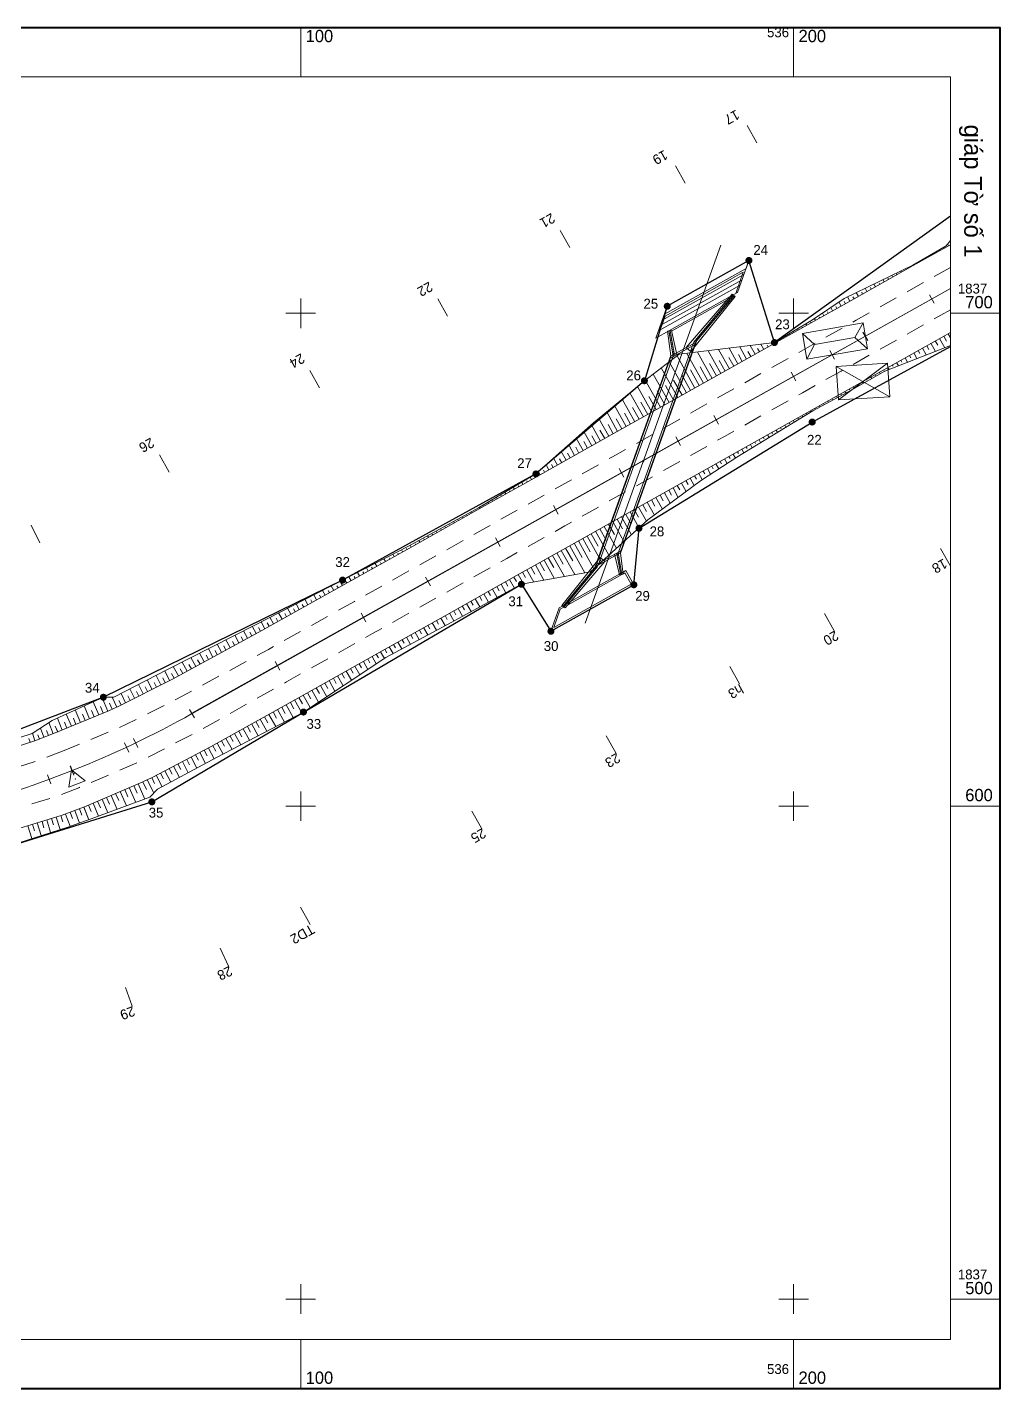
# Model space of a CAD drawing. Header units: metres. Extents: x 535845 to 536242, y 1837482 to 1837758.
# Drawn here: x 536044.5 to 536241.8, y 1837481.8 to 1837758 of the extents above; entities that cross this region are included whole.
import ezdxf
from ezdxf.enums import TextEntityAlignment as Align

# ---------------------------------------------------------------- set-up
doc = ezdxf.new("R2010")
doc.units = ezdxf.units.M
doc.header["$MEASUREMENT"] = 0
doc.linetypes.add('DGN Style 2', pattern=[6.2979, 3.77874, -2.51916])
doc.layers.get('0').update_dxf_attribs({"color": 1})
for name, color, linetype, lineweight in [('Level 19', 1, 'Continuous', 0), ('Level 2', 1, 'Continuous', 0), ('Level 3', 1, 'Continuous', 0), ('Level 4', 1, 'Continuous', 0), ('Level 44', 1, 'Continuous', 0), ('Level 5', 1, 'Continuous', 0), ('Level 62', 1, 'Continuous', 0), ('Level 63', 1, 'Continuous', 0), ('Level 8', 1, 'Continuous', 0), ('Level 9', 1, 'Continuous', 0)]:
    doc.layers.add(name, color=color, linetype=linetype, lineweight=lineweight)
doc.styles.add('Style-CHAR_FAST_FONT', font='CHAR_FAST_FONT.shx')
doc.styles.add('Style-ENGINEERING', font='ENGINEERING.shx')
doc.styles.add('Style-STANDARD', font='STANDARD.shx')

# ---------------------------------------------------------------- blocks, each defined once
blk = doc.blocks.new('A$C2B2')
at = {"color": 0, "linetype": 'ByBlock', "lineweight": 0, "flags": 128}
blk.add_lwpolyline([(0, 0), (0, 0), (0, 0), (0, 0), (0, 0), (0, 0), (0, 0), (0, 0)], close=True, dxfattribs=at)
blk = doc.blocks.new('A$C7D1')
at = {"color": 7, "linetype": 'Continuous', "lineweight": 0, "xscale": 400.0000000000001, "yscale": 400.0000000000001, "rotation": 98.18340100000023}
blk.add_blockref('A$C2B2', (0, 0.12), dxfattribs=at)
blk = doc.blocks.new('A$C7BE')
at = {"color": 0, "linetype": 'Continuous', "lineweight": 0, "rotation": 243.7030290000004}
blk.add_blockref('A$C7D1', (0.17, -0.43), dxfattribs=at)
blk = doc.blocks.new('ZZAA')
at = {"color": 0, "linetype": 'Continuous', "lineweight": 0}
for p, q in [((103784.63, -41679.54), (103784.63, -41698.83)), ((103784.63, -41679.54), (103787.93, -41683.33)), ((103785.03, -41680.4), (103785.03, -41698.44)), ((103785.03, -41680.4), (103787.63, -41683.39)), ((103787.63, -41684.25), (103787.63, -41683.39)), ((103787.63, -41684.25), (103787.86, -41684.16)), ((103787.63, -41684.25), (103791.45, -41694.21)), ((103787.63, -41684.25), (103791.45, -41694.21)), ((103787.63, -41684.25), (103791.45, -41694.21)), ((103787.63, -41684.25), (103791.45, -41694.21)), ((103787.63, -41697.73), (103787.63, -41685.05)), ((103787.77, -41684.61), (103788, -41684.52)), ((103787.86, -41684.16), (103791.45, -41693.51)), ((103787.93, -41683.33), (103787.93, -41684.33)), ((103787.93, -41684.33), (103787.93, -41683.33)), ((103787.93, -41697.57), (103787.93, -41685.03)), ((103787.94, -41685.05), (103788.17, -41684.97)), ((103788.05, -41685.35), (103788.28, -41685.26)), ((103782.66, -41686.38), (103836.14, -41747.9)), ((103788.25, -41685.86), (103788.48, -41685.77)), ((103788.44, -41686.36), (103788.67, -41686.27)), ((103788.69, -41687.03), (103788.93, -41686.94)), ((103788.92, -41687.63), (103789.16, -41687.54)), ((103789.17, -41688.26), (103789.4, -41688.17)), ((103789.48, -41689.07), (103789.71, -41688.98)), ((103789.7, -41689.64), (103789.93, -41689.56)), ((103789.87, -41690.09), (103790.1, -41690)), ((103790.1, -41690.7), (103790.34, -41690.61)), ((103790.35, -41691.33), (103790.58, -41691.24)), ((103790.59, -41691.97), (103790.82, -41691.88)), ((103790.83, -41692.58), (103791.06, -41692.49)), ((103791.03, -41693.1), (103791.26, -41693.01)), ((103791.95, -41694.09), (103791.45, -41693.51)), ((103791.45, -41693.51), (103791.45, -41694.21)), ((103791.65, -41694.44), (103791.65, -41693.74)), ((103791.65, -41693.74), (103791.65, -41699.55)), ((103791.65, -41693.91), (103821.41, -41728.14)), ((103791.65, -41694.44), (103821.61, -41728.9)), ((103791.65, -41699.55), (103791.65, -41695.99)), ((103791.95, -41699.89), (103791.95, -41694.09)), ((103791.95, -41694.25), (103821.41, -41728.14)), ((103792.38, -41694.59), (103821.51, -41728.1)), ((103784.63, -41698.83), (103787.93, -41698.83)), ((103785.03, -41698.44), (103787.63, -41698.44)), ((103787.63, -41697.73), (103791.45, -41699.05)), ((103787.63, -41698.03), (103787.63, -41698.09)), ((103787.63, -41698.03), (103787.63, -41698.44)), ((103787.71, -41697.5), (103791.45, -41698.78)), ((103787.93, -41697.83), (103787.93, -41698.83)), ((103787.93, -41697.83), (103787.93, -41698.83)), ((103787.98, -41697.85), (103788.06, -41697.62)), ((103788.27, -41697.95), (103788.35, -41697.72)), ((103788.71, -41698.1), (103788.79, -41697.87)), ((103789.15, -41698.26), (103789.23, -41698.02)), ((103789.59, -41698.41), (103789.68, -41698.17)), ((103789.93, -41698.52), (103790.01, -41698.29)), ((103790.49, -41698.72), (103790.57, -41698.48)), ((103790.91, -41698.86), (103791, -41698.63)), ((103791.95, -41699.36), (103791.45, -41698.78)), ((103791.45, -41699.05), (103791.45, -41698.78)), ((103791.65, -41699.28), (103791.45, -41699.05)), ((103791.65, -41699.01), (103791.65, -41699.55)), ((103791.95, -41699.36), (103821.41, -41733.25)), ((103791.95, -41699.89), (103791.95, -41699.36)), ((103791.55, -41699.58), (103821.41, -41733.93)), ((103791.65, -41699.55), (103791.95, -41699.89)), ((103791.95, -41699.89), (103821.41, -41733.78)), ((103821.11, -41727.79), (103821.11, -41733.6)), ((103821.41, -41728.14), (103821.41, -41733.94)), ((103821.61, -41728.64), (103821.41, -41728.41)), ((103821.61, -41728.9), (103821.41, -41728.67)), ((103821.61, -41728.64), (103826.08, -41730.18)), ((103821.61, -41728.9), (103821.61, -41728.64)), ((103821.61, -41728.9), (103826, -41730.42)), ((103821.69, -41728.93), (103821.77, -41728.69)), ((103821.98, -41729.03), (103822.06, -41728.79)), ((103822.42, -41729.18), (103822.5, -41728.94)), ((103822.86, -41729.33), (103822.94, -41729.1)), ((103823.3, -41729.49), (103823.39, -41729.25)), ((103823.64, -41729.6), (103823.72, -41729.37)), ((103824.2, -41729.79), (103824.28, -41729.56)), ((103824.62, -41729.94), (103824.71, -41729.7)), ((103826.08, -41727.14), (103830.62, -41732.36)), ((103826.08, -41730.18), (103826.08, -41727.14)), ((103826.08, -41727.54), (103829.08, -41730.99)), ((103827.13, -41728.35), (103827.13, -41747.34)), ((103827.88, -41729.21), (103827.88, -41748.21)), ((103825.08, -41730.1), (103825.16, -41729.86)), ((103825.51, -41730.25), (103825.59, -41730.01)), ((103825.78, -41730.64), (103825.78, -41743.52)), ((103825.96, -41730.4), (103826.04, -41730.16)), ((103826, -41730.42), (103826.08, -41730.18)), ((103826.08, -41730.18), (103826.08, -41745.13)), ((103828.63, -41730.07), (103828.63, -41749.07)), ((103829.08, -41730.99), (103829.08, -41749.19)), ((103821.11, -41733.6), (103821.41, -41733.94)), ((103821.61, -41733.48), (103821.41, -41733.25)), ((103821.61, -41734.17), (103821.41, -41733.94)), ((103821.61, -41733.48), (103826.08, -41745.13)), ((103821.61, -41734.17), (103821.61, -41733.48)), ((103821.61, -41734.17), (103825.85, -41745.22)), ((103821.67, -41734.34), (103821.91, -41734.25)), ((103821.82, -41734.73), (103822.06, -41734.64)), ((103822.02, -41735.24), (103822.25, -41735.15)), ((103829.48, -41733.05), (103829.48, -41750.05)), ((103829.48, -41733.05), (103829.48, -41750.05)), ((103830.62, -41734.36), (103830.62, -41751.35)), ((103822.22, -41735.78), (103822.46, -41735.69)), ((103822.4, -41736.23), (103822.63, -41736.14)), ((103822.58, -41736.71), (103822.82, -41736.62)), ((103822.82, -41737.32), (103823.05, -41737.23)), ((103823, -41737.79), (103823.23, -41737.7)), ((103823.25, -41738.45), (103823.48, -41738.36)), ((103823.48, -41739.03), (103823.71, -41738.94)), ((103823.61, -41739.39), (103823.85, -41739.3)), ((103823.86, -41740.04), (103824.09, -41739.95)), ((103824.03, -41740.48), (103824.26, -41740.39)), ((103824.24, -41741.04), (103824.48, -41740.95)), ((103824.45, -41741.58), (103824.69, -41741.49)), ((103824.65, -41742.09), (103824.88, -41742)), ((103824.85, -41742.61), (103825.08, -41742.52)), ((103825.07, -41743.18), (103825.3, -41743.09)), ((103825.24, -41743.63), (103825.47, -41743.54)), ((103825.41, -41744.08), (103825.65, -41743.99)), ((103825.62, -41744.61), (103825.85, -41744.52)), ((103825.74, -41744.94), (103825.98, -41744.85)), ((103826.08, -41745.13), (103825.85, -41745.22)), ((103826.08, -41745.13), (103826.08, -41746.13)), ((103826.08, -41745.73), (103829.08, -41749.19)), ((103826.08, -41746.13), (103830.62, -41751.35))]:
    blk.add_line(p, q, dxfattribs=at)
at = {"color": 0, "linetype": 'Continuous', "lineweight": 0, "flags": 128}
for points in [[(103787.37, -41684.35), (103788.12, -41684.06), (103792.77, -41695.56), (103791.65, -41695.99), (103787.37, -41684.35)], [(103787.8, -41697.24), (103787.54, -41697.99), (103791.56, -41699.59), (103791.95, -41698.45), (103787.8, -41697.24)], [(103821.41, -41728.67), (103821.41, -41728.14), (103821.11, -41727.79), (103821.11, -41728.33), (103821.41, -41728.67)], [(103821.5, -41728.1), (103826.17, -41729.92), (103825.91, -41730.68), (103821.11, -41729.23), (103821.5, -41728.1)], [(103826.34, -41745.04), (103825.59, -41745.32), (103820.29, -41732.06), (103821.41, -41731.63), (103826.34, -41745.04)], [(103829.48, -41750.05), (103829.48, -41731.05), (103830.62, -41732.36), (103830.62, -41751.35), (103829.48, -41750.05)], [(103821.41, -41733.94), (103821.11, -41733.6), (103821.11, -41732.9), (103821.41, -41733.25)]]:
    blk.add_lwpolyline(points, dxfattribs=at)
at = {"color": 0, "linetype": 'Continuous', "lineweight": 0}
blk.add_circle((103805.58, -41712.73), 0.126, dxfattribs=at)
blk = doc.blocks.new('BLOCK_')
at = {"color": 0, "linetype": 'ByBlock', "lineweight": 0}
blk.add_point((0, 0), dxfattribs=at)
blk = doc.blocks.new('KH_DIN')
at = {"color": 0, "linetype": 'Continuous', "lineweight": 0, "flags": 128}
blk.add_lwpolyline([(1.08, -1.83), (1.09, 1.71), (-1.99, -0.04)], close=True, dxfattribs=at)
blk.add_lwpolyline([(-0.05, 0, 1), (0.05, 0, 1)], format="xyb", close=True, dxfattribs=at)
at = {"color": 0, "linetype": 'Continuous', "lineweight": 0}
blk.add_blockref('BLOCK_', (0, 0), dxfattribs=at)
at = {"color": 0, "linetype": 'Continuous', "lineweight": 0, "style": 'Style-STANDARD', "flags": 1}
blk.add_attdef('xdata0', text='', height=1, rotation=68.4408, dxfattribs=at).set_placement((0, 0), align=Align.TOP_LEFT)
blk.add_attdef('xdata0', text='', height=1, rotation=68.4408, dxfattribs=at).set_placement((0, 0), align=Align.TOP_LEFT)

msp = doc.modelspace()

# ---------------------------------------------------------------- hatches: boundary and pattern name
at = {"layer": 'Level 4', "linetype": 'Continuous', "lineweight": 0}
h = msp.add_hatch(color=7, dxfattribs=at)
edge = h.paths.add_edge_path()
edge.add_arc((536190.93, 1837710.7), 0.719, 180, 540)
h = msp.add_hatch(color=7, dxfattribs=at)
edge = h.paths.add_edge_path()
edge.add_arc((536174.36, 1837701.42), 0.719, 180, 540)
h = msp.add_hatch(color=7, dxfattribs=at)
edge = h.paths.add_edge_path()
edge.add_arc((536196.11, 1837694.05), 0.719, 180, 540)
h = msp.add_hatch(color=7, dxfattribs=at)
edge = h.paths.add_edge_path()
edge.add_arc((536169.73, 1837686.3), 0.719, 180, 540)
h = msp.add_hatch(color=7, dxfattribs=at)
edge = h.paths.add_edge_path()
edge.add_arc((536203.77, 1837677.92), 0.719, 180, 540)
h = msp.add_hatch(color=7, dxfattribs=at)
edge = h.paths.add_edge_path()
edge.add_arc((536147.71, 1837667.4), 0.719, 180, 540)
h = msp.add_hatch(color=7, dxfattribs=at)
edge = h.paths.add_edge_path()
edge.add_arc((536168.63, 1837656.38), 0.719, 180, 540)
h = msp.add_hatch(color=7, dxfattribs=at)
edge = h.paths.add_edge_path()
edge.add_arc((536108.48, 1837645.86), 0.719, 180, 540)
h = msp.add_hatch(color=7, dxfattribs=at)
edge = h.paths.add_edge_path()
edge.add_arc((536144.77, 1837645.01), 0.719, 180, 540)
h = msp.add_hatch(color=7, dxfattribs=at)
edge = h.paths.add_edge_path()
edge.add_arc((536167.59, 1837644.91), 0.719, 180, 540)
h = msp.add_hatch(color=7, dxfattribs=at)
edge = h.paths.add_edge_path()
edge.add_arc((536150.76, 1837635.48), 0.719, 180, 540)
h = msp.add_hatch(color=7, dxfattribs=at)
edge = h.paths.add_edge_path()
edge.add_arc((536059.95, 1837622.1), 0.719, 180, 540)
h = msp.add_hatch(color=7, dxfattribs=at)
edge = h.paths.add_edge_path()
edge.add_arc((536100.55, 1837619.09), 0.719, 180, 540)
h = msp.add_hatch(color=7, dxfattribs=at)
edge = h.paths.add_edge_path()
edge.add_arc((536069.79, 1837600.87), 0.719, 180, 540)

# ---------------------------------------------------------------- linework, layer by layer
at = {"layer": 'Level 19', "color": 7, "linetype": 'Continuous', "lineweight": 13}
msp.add_line((536231.83, 1837491.81), (536231.83, 1837542.75), dxfattribs=at)
at = {"layer": 'Level 2', "color": 7, "linetype": 'Continuous', "lineweight": 0}
for p, q in [((536192.54, 1837734.57), (536190.59, 1837738.06)), ((536177.98, 1837726.41), (536176.02, 1837729.9)), ((536154.6, 1837713.31), (536152.64, 1837716.8)), ((536228.84, 1837712.21), (536228.74, 1837712.38)), ((536229.71, 1837712.7), (536229.66, 1837712.79)), ((536230.59, 1837713.19), (536230.48, 1837713.38)), ((536231.46, 1837713.68), (536231.36, 1837713.85)), ((536223.61, 1837709.28), (536223.51, 1837709.44)), ((536224.48, 1837709.77), (536224.44, 1837709.83)), ((536225.35, 1837710.25), (536225.27, 1837710.39)), ((536226.22, 1837710.74), (536226.18, 1837710.82)), ((536227.1, 1837711.23), (536227.01, 1837711.39)), ((536227.97, 1837711.72), (536227.92, 1837711.8)), ((536218.37, 1837706.34), (536218.11, 1837706.82)), ((536219.24, 1837706.83), (536219.13, 1837707.04)), ((536220.12, 1837707.32), (536219.91, 1837707.69)), ((536220.99, 1837707.81), (536220.9, 1837707.97)), ((536221.86, 1837708.3), (536221.71, 1837708.57)), ((536222.73, 1837708.79), (536222.67, 1837708.9)), ((536213.14, 1837703.41), (536212.7, 1837704.19)), ((536214.01, 1837703.9), (536213.81, 1837704.26)), ((536214.88, 1837704.39), (536214.5, 1837705.07)), ((536215.75, 1837704.88), (536215.58, 1837705.19)), ((536216.63, 1837705.37), (536216.3, 1837705.94)), ((536217.5, 1837705.85), (536217.35, 1837706.12)), ((536129.78, 1837699.4), (536127.82, 1837702.89)), ((536207.9, 1837700.48), (536207.53, 1837701.14)), ((536208.78, 1837700.97), (536208.57, 1837701.34)), ((536209.65, 1837701.45), (536209.19, 1837702.28)), ((536210.52, 1837701.94), (536210.27, 1837702.39)), ((536211.39, 1837702.43), (536210.9, 1837703.32)), ((536212.27, 1837702.92), (536212.03, 1837703.34)), ((536228.55, 1837702.02), (536227.58, 1837703.76)), ((536204.41, 1837698.52), (536204.22, 1837698.87)), ((536205.29, 1837699.01), (536205.17, 1837699.23)), ((536206.16, 1837699.5), (536205.87, 1837700.01)), ((536207.03, 1837699.99), (536206.87, 1837700.28)), ((536199.18, 1837695.59), (536199.06, 1837695.8)), ((536200.05, 1837696.08), (536199.99, 1837696.19)), ((536200.92, 1837696.57), (536200.79, 1837696.81)), ((536201.8, 1837697.06), (536201.72, 1837697.19)), ((536202.67, 1837697.54), (536202.51, 1837697.83)), ((536203.54, 1837698.03), (536203.46, 1837698.19)), ((536215.03, 1837694.44), (536214.05, 1837696.19)), ((536231.36, 1837695.85), (536231.83, 1837695.02)), ((536188.71, 1837689.72), (536186.92, 1837692.92)), ((536190.46, 1837690.7), (536189.06, 1837693.18)), ((536192.2, 1837691.68), (536191.21, 1837693.45)), ((536193.07, 1837692.17), (536192.68, 1837692.87)), ((536193.95, 1837692.66), (536193.35, 1837693.71)), ((536194.82, 1837693.14), (536194.62, 1837693.49)), ((536195.69, 1837693.63), (536195.5, 1837693.98)), ((536196.56, 1837694.12), (536196.52, 1837694.2)), ((536197.43, 1837694.61), (536197.34, 1837694.78)), ((536198.31, 1837695.1), (536198.25, 1837695.19)), ((536226.13, 1837692.92), (536226.91, 1837691.53)), ((536227, 1837693.41), (536227.42, 1837692.65)), ((536227.87, 1837693.9), (536228.79, 1837692.26)), ((536228.74, 1837694.39), (536229.24, 1837693.5)), ((536229.62, 1837694.88), (536230.68, 1837692.99)), ((536230.49, 1837695.37), (536231.05, 1837694.36)), ((536178.24, 1837683.86), (536174.74, 1837690.11)), ((536179.99, 1837684.83), (536176.35, 1837691.33)), ((536181.73, 1837685.81), (536178.34, 1837691.86)), ((536183.48, 1837686.79), (536180.49, 1837692.13)), ((536185.22, 1837687.77), (536182.63, 1837692.39)), ((536186.97, 1837688.75), (536184.78, 1837692.66)), ((536186.09, 1837688.26), (536184.9, 1837690.39)), ((536187.84, 1837689.23), (536186.84, 1837691.01)), ((536189.58, 1837690.21), (536188.79, 1837691.63)), ((536191.33, 1837691.19), (536190.73, 1837692.25)), ((536208.31, 1837690.68), (536207.34, 1837692.42)), ((536221.77, 1837690.48), (536221.98, 1837690.09)), ((536222.64, 1837690.97), (536223.14, 1837690.07)), ((536223.51, 1837691.45), (536223.8, 1837690.94)), ((536224.38, 1837691.94), (536225.03, 1837690.8)), ((536225.25, 1837692.43), (536225.61, 1837691.8)), ((536103.82, 1837684.86), (536101.87, 1837688.35)), ((536174.75, 1837681.9), (536171.52, 1837687.67)), ((536176.5, 1837682.88), (536173.13, 1837688.89)), ((536179.11, 1837684.35), (536177.33, 1837687.53)), ((536180.86, 1837685.32), (536179.06, 1837688.53)), ((536182.6, 1837686.3), (536181.01, 1837689.15)), ((536184.35, 1837687.28), (536182.95, 1837689.77)), ((536200.46, 1837686.28), (536199.48, 1837688.02)), ((536216.53, 1837687.54), (536216.62, 1837687.39)), ((536217.4, 1837688.03), (536217.57, 1837687.73)), ((536218.28, 1837688.52), (536218.36, 1837688.38)), ((536219.15, 1837689.01), (536219.38, 1837688.61)), ((536220.02, 1837689.5), (536220.17, 1837689.23)), ((536220.89, 1837689.99), (536221.26, 1837689.34)), ((536171.26, 1837679.95), (536168.34, 1837685.16)), ((536173.01, 1837680.92), (536169.91, 1837686.44)), ((536175.63, 1837682.39), (536173.98, 1837685.33)), ((536177.37, 1837683.37), (536175.65, 1837686.43)), ((536211.3, 1837684.61), (536211.4, 1837684.43)), ((536212.17, 1837685.1), (536212.37, 1837684.74)), ((536213.04, 1837685.59), (536213.14, 1837685.42)), ((536213.91, 1837686.08), (536214.1, 1837685.74)), ((536214.79, 1837686.57), (536214.88, 1837686.4)), ((536215.66, 1837687.06), (536215.84, 1837686.74)), ((536167.77, 1837677.99), (536165.21, 1837682.56)), ((536169.52, 1837678.97), (536166.78, 1837683.86)), ((536170.39, 1837679.46), (536168.98, 1837681.98)), ((536172.14, 1837680.44), (536170.63, 1837683.12)), ((536173.88, 1837681.41), (536172.3, 1837684.23)), ((536206.93, 1837682.17), (536207.08, 1837681.91)), ((536207.81, 1837682.66), (536207.89, 1837682.52)), ((536208.68, 1837683.14), (536208.85, 1837682.85)), ((536209.55, 1837683.63), (536209.64, 1837683.47)), ((536210.42, 1837684.12), (536210.61, 1837683.79)), ((536164.28, 1837676.04), (536162.08, 1837679.97)), ((536166.03, 1837677.01), (536163.65, 1837681.27)), ((536166.9, 1837677.5), (536165.67, 1837679.71)), ((536168.65, 1837678.48), (536167.32, 1837680.85)), ((536184.76, 1837677.48), (536183.78, 1837679.22)), ((536201.7, 1837679.23), (536201.85, 1837678.97)), ((536202.57, 1837679.72), (536202.64, 1837679.6)), ((536203.45, 1837680.21), (536203.56, 1837680.01)), ((536204.32, 1837680.7), (536204.37, 1837680.6)), ((536205.19, 1837681.19), (536205.31, 1837680.97)), ((536206.06, 1837681.68), (536206.13, 1837681.56)), ((536160.79, 1837674.08), (536158.96, 1837677.36)), ((536162.54, 1837675.06), (536160.51, 1837678.67)), ((536161.67, 1837674.57), (536160.7, 1837676.3)), ((536163.41, 1837675.55), (536162.35, 1837677.43)), ((536165.16, 1837676.52), (536164.01, 1837678.57)), ((536196.47, 1837676.3), (536196.72, 1837675.84)), ((536197.34, 1837676.79), (536197.46, 1837676.57)), ((536198.21, 1837677.28), (536198.43, 1837676.88)), ((536199.08, 1837677.77), (536199.19, 1837677.58)), ((536199.96, 1837678.26), (536200.14, 1837677.92)), ((536200.83, 1837678.75), (536200.91, 1837678.59)), ((536157.31, 1837672.12), (536155.89, 1837674.65)), ((536158.18, 1837672.61), (536157.42, 1837673.97)), ((536159.05, 1837673.1), (536157.43, 1837676)), ((536159.92, 1837673.59), (536159.06, 1837675.14)), ((536177.08, 1837673.18), (536176.1, 1837674.92)), ((536192.1, 1837673.86), (536192.28, 1837673.55)), ((536192.98, 1837674.35), (536193.31, 1837673.76)), ((536193.85, 1837674.83), (536194.01, 1837674.56)), ((536194.72, 1837675.32), (536195.02, 1837674.8)), ((536195.59, 1837675.81), (536195.73, 1837675.57)), ((536073.29, 1837667.75), (536071.34, 1837671.24)), ((536153.82, 1837670.17), (536152.83, 1837671.93)), ((536154.69, 1837670.66), (536154.14, 1837671.64)), ((536155.56, 1837671.15), (536154.36, 1837673.29)), ((536156.43, 1837671.64), (536155.78, 1837672.8)), ((536186.87, 1837670.92), (536187.11, 1837670.5)), ((536187.74, 1837671.41), (536188.19, 1837670.62)), ((536188.61, 1837671.9), (536188.83, 1837671.53)), ((536189.49, 1837672.39), (536189.89, 1837671.67)), ((536190.36, 1837672.88), (536190.55, 1837672.54)), ((536191.23, 1837673.37), (536191.6, 1837672.71)), ((536149.45, 1837667.73), (536149.22, 1837668.14)), ((536150.33, 1837668.21), (536149.76, 1837669.22)), ((536151.2, 1837668.7), (536150.86, 1837669.3)), ((536152.07, 1837669.19), (536151.29, 1837670.58)), ((536152.94, 1837669.68), (536152.5, 1837670.47)), ((536165.57, 1837666.72), (536164.59, 1837668.47)), ((536181.64, 1837667.99), (536181.97, 1837667.39)), ((536182.51, 1837668.48), (536183.15, 1837667.33)), ((536183.38, 1837668.97), (536183.69, 1837668.42)), ((536184.25, 1837669.46), (536184.83, 1837668.43)), ((536185.13, 1837669.95), (536185.4, 1837669.46)), ((536186, 1837670.43), (536186.51, 1837669.52)), ((536145.09, 1837665.28), (536144.85, 1837665.71)), ((536145.96, 1837665.77), (536145.84, 1837665.99)), ((536146.84, 1837666.26), (536146.57, 1837666.73)), ((536147.71, 1837666.75), (536147.57, 1837666.99)), ((536148.58, 1837667.24), (536148.23, 1837667.87)), ((536177.27, 1837665.55), (536178.22, 1837663.86)), ((536178.15, 1837666.04), (536178.59, 1837665.25)), ((536179.02, 1837666.52), (536179.84, 1837665.06)), ((536179.89, 1837667.01), (536180.27, 1837666.34)), ((536180.76, 1837667.5), (536181.47, 1837666.24)), ((536139.86, 1837662.35), (536139.69, 1837662.64)), ((536140.73, 1837662.84), (536140.64, 1837663)), ((536141.6, 1837663.33), (536141.41, 1837663.67)), ((536142.48, 1837663.81), (536142.37, 1837664)), ((536143.35, 1837664.3), (536143.13, 1837664.69)), ((536144.22, 1837664.79), (536144.11, 1837665)), ((536172.04, 1837662.61), (536173.37, 1837660.25)), ((536172.91, 1837663.1), (536173.54, 1837661.97)), ((536173.78, 1837663.59), (536174.98, 1837661.45)), ((536174.66, 1837664.08), (536175.23, 1837663.07)), ((536175.53, 1837664.57), (536176.6, 1837662.65)), ((536176.4, 1837665.06), (536176.91, 1837664.16)), ((536134.62, 1837659.42), (536134.5, 1837659.63)), ((536135.5, 1837659.9), (536135.44, 1837660.01)), ((536136.37, 1837660.39), (536136.25, 1837660.6)), ((536137.24, 1837660.88), (536137.18, 1837661)), ((536138.11, 1837661.37), (536137.97, 1837661.62)), ((536138.99, 1837661.86), (536138.91, 1837662)), ((536152.26, 1837659.27), (536151.29, 1837661.01)), ((536166.81, 1837659.68), (536168.63, 1837656.43)), ((536167.68, 1837660.17), (536168.53, 1837658.64)), ((536168.55, 1837660.66), (536170.15, 1837657.81)), ((536169.42, 1837661.15), (536170.18, 1837659.79)), ((536170.29, 1837661.64), (536171.75, 1837659.04)), ((536171.17, 1837662.12), (536171.86, 1837660.88)), ((536047.06, 1837653.42), (536045.33, 1837657.03)), ((536130.26, 1837656.97), (536130.19, 1837657.1)), ((536131.13, 1837657.46), (536130.99, 1837657.72)), ((536132.01, 1837657.95), (536131.94, 1837658.07)), ((536132.88, 1837658.44), (536132.75, 1837658.68)), ((536133.75, 1837658.93), (536133.69, 1837659.04)), ((536162.44, 1837657.24), (536163.63, 1837655.12)), ((536163.32, 1837657.73), (536165.58, 1837653.68)), ((536164.19, 1837658.21), (536165.27, 1837656.29)), ((536165.06, 1837658.7), (536167.1, 1837655.06)), ((536165.93, 1837659.19), (536166.9, 1837657.47)), ((536125.03, 1837654.04), (536124.94, 1837654.2)), ((536125.9, 1837654.53), (536125.72, 1837654.84)), ((536126.77, 1837655.02), (536126.69, 1837655.17)), ((536127.64, 1837655.5), (536127.48, 1837655.8)), ((536128.52, 1837655.99), (536128.44, 1837656.14)), ((536129.39, 1837656.48), (536129.23, 1837656.76)), ((536140.48, 1837652.67), (536139.5, 1837654.41)), ((536157.21, 1837654.3), (536158.73, 1837651.59)), ((536158.08, 1837654.79), (536161.02, 1837649.55)), ((536158.95, 1837655.28), (536160.37, 1837652.76)), ((536159.83, 1837655.77), (536162.54, 1837650.93)), ((536160.7, 1837656.26), (536162, 1837653.94)), ((536161.57, 1837656.75), (536164.06, 1837652.31)), ((536120.67, 1837651.59), (536120.44, 1837652)), ((536121.54, 1837652.08), (536121.43, 1837652.27)), ((536122.41, 1837652.57), (536122.21, 1837652.92)), ((536123.28, 1837653.06), (536123.19, 1837653.23)), ((536124.16, 1837653.55), (536123.97, 1837653.88)), ((536151.97, 1837651.37), (536153.26, 1837649.08)), ((536152.85, 1837651.86), (536155.58, 1837646.98)), ((536153.72, 1837652.35), (536155.17, 1837649.76)), ((536154.59, 1837652.84), (536157.66, 1837647.36)), ((536155.46, 1837653.33), (536157.08, 1837650.44)), ((536156.34, 1837653.81), (536159.49, 1837648.18)), ((536229.82, 1837652.29), (536231.78, 1837648.8)), ((536115.43, 1837648.66), (536115.1, 1837649.26)), ((536116.3, 1837649.15), (536116.15, 1837649.43)), ((536117.18, 1837649.64), (536116.88, 1837650.17)), ((536118.05, 1837650.13), (536117.91, 1837650.38)), ((536118.92, 1837650.62), (536118.66, 1837651.09)), ((536119.79, 1837651.11), (536119.67, 1837651.32)), ((536147.61, 1837648.93), (536149.34, 1837645.84)), ((536148.49, 1837649.42), (536149.43, 1837647.72)), ((536149.36, 1837649.9), (536151.42, 1837646.22)), ((536150.23, 1837650.39), (536151.35, 1837648.4)), ((536151.1, 1837650.88), (536153.5, 1837646.6)), ((536110.2, 1837645.73), (536109.76, 1837646.51)), ((536111.07, 1837646.22), (536110.86, 1837646.59)), ((536111.94, 1837646.71), (536111.54, 1837647.43)), ((536112.81, 1837647.19), (536112.62, 1837647.54)), ((536113.69, 1837647.68), (536113.32, 1837648.34)), ((536114.56, 1837648.17), (536114.38, 1837648.49)), ((536126.31, 1837644.73), (536125.33, 1837646.47)), ((536142.38, 1837645.99), (536143.36, 1837644.25)), ((536143.25, 1837646.48), (536143.74, 1837645.6)), ((536144.12, 1837646.97), (536145.18, 1837645.09)), ((536145, 1837647.46), (536145.61, 1837646.37)), ((536145.87, 1837647.95), (536147.26, 1837645.47)), ((536146.74, 1837648.44), (536147.52, 1837647.05)), ((536104.96, 1837642.81), (536104.41, 1837643.78)), ((536105.83, 1837643.29), (536105.57, 1837643.76)), ((536106.7, 1837643.78), (536106.2, 1837644.69)), ((536107.58, 1837644.27), (536107.33, 1837644.71)), ((536108.45, 1837644.75), (536107.98, 1837645.6)), ((536109.32, 1837645.24), (536109.1, 1837645.65)), ((536137.14, 1837643.06), (536138.08, 1837641.39)), ((536138.02, 1837643.55), (536138.49, 1837642.71)), ((536138.89, 1837644.04), (536139.84, 1837642.34)), ((536139.76, 1837644.53), (536140.24, 1837643.67)), ((536140.63, 1837645.02), (536141.6, 1837643.29)), ((536141.51, 1837645.5), (536141.99, 1837644.64)), ((536099.71, 1837639.89), (536099.07, 1837641.05)), ((536100.59, 1837640.38), (536100.27, 1837640.94)), ((536101.46, 1837640.86), (536100.85, 1837641.96)), ((536102.33, 1837641.35), (536102.04, 1837641.88)), ((536103.21, 1837641.83), (536102.63, 1837642.87)), ((536104.08, 1837642.32), (536103.8, 1837642.82)), ((536132.78, 1837640.62), (536133.23, 1837639.81)), ((536133.65, 1837641.1), (536134.56, 1837639.48)), ((536134.53, 1837641.59), (536134.99, 1837640.78)), ((536135.4, 1837642.08), (536136.32, 1837640.43)), ((536136.27, 1837642.57), (536136.74, 1837641.74)), ((536094.47, 1837636.97), (536093.72, 1837638.32)), ((536095.34, 1837637.46), (536094.98, 1837638.12)), ((536096.22, 1837637.95), (536095.5, 1837639.23)), ((536097.09, 1837638.43), (536096.74, 1837639.06)), ((536097.97, 1837638.92), (536097.29, 1837640.14)), ((536098.84, 1837639.4), (536098.51, 1837640)), ((536113.22, 1837637.39), (536112.25, 1837639.14)), ((536127.55, 1837637.68), (536127.98, 1837636.92)), ((536128.42, 1837638.17), (536129.29, 1837636.62)), ((536129.29, 1837638.66), (536129.73, 1837637.88)), ((536130.17, 1837639.15), (536131.05, 1837637.57)), ((536131.04, 1837639.64), (536131.48, 1837638.84)), ((536131.91, 1837640.13), (536132.81, 1837638.53)), ((536206.27, 1837639.09), (536208.22, 1837635.6)), ((536089.22, 1837634.08), (536088.39, 1837635.59)), ((536090.09, 1837634.55), (536089.69, 1837635.3)), ((536090.97, 1837635.03), (536090.17, 1837636.5)), ((536091.85, 1837635.51), (536091.45, 1837636.23)), ((536092.72, 1837636), (536091.94, 1837637.4)), ((536093.6, 1837636.49), (536093.21, 1837637.17)), ((536123.19, 1837635.24), (536124, 1837633.78)), ((536124.06, 1837635.73), (536124.47, 1837634.99)), ((536124.93, 1837636.22), (536125.76, 1837634.73)), ((536125.8, 1837636.71), (536126.22, 1837635.95)), ((536126.68, 1837637.19), (536127.53, 1837635.68)), ((536083.95, 1837631.21), (536083.04, 1837632.86)), ((536084.82, 1837631.68), (536084.38, 1837632.5)), ((536085.7, 1837632.16), (536084.83, 1837633.77)), ((536086.58, 1837632.64), (536086.15, 1837633.43)), ((536087.46, 1837633.12), (536086.61, 1837634.68)), ((536088.34, 1837633.6), (536087.92, 1837634.37)), ((536117.95, 1837632.31), (536118.72, 1837630.94)), ((536118.82, 1837632.79), (536119.21, 1837632.1)), ((536119.7, 1837633.28), (536120.48, 1837631.89)), ((536120.57, 1837633.77), (536120.96, 1837633.07)), ((536121.44, 1837634.26), (536122.24, 1837632.83)), ((536122.31, 1837634.75), (536122.72, 1837634.03)), ((536078.68, 1837628.34), (536077.7, 1837630.14)), ((536079.56, 1837628.81), (536079.07, 1837629.7)), ((536080.43, 1837629.29), (536079.48, 1837631.05)), ((536081.31, 1837629.77), (536080.84, 1837630.64)), ((536082.19, 1837630.25), (536081.26, 1837631.95)), ((536083.07, 1837630.73), (536082.61, 1837631.57)), ((536095.78, 1837627.62), (536094.8, 1837629.36)), ((536112.72, 1837629.37), (536113.63, 1837627.75)), ((536113.59, 1837629.86), (536114.03, 1837629.08)), ((536114.46, 1837630.35), (536115.3, 1837628.86)), ((536115.33, 1837630.84), (536115.74, 1837630.12)), ((536116.21, 1837631.33), (536116.97, 1837629.96)), ((536117.08, 1837631.82), (536117.46, 1837631.14)), ((536071.61, 1837624.59), (536070.64, 1837626.52)), ((536073.4, 1837625.49), (536072.42, 1837627.44)), ((536074.29, 1837625.94), (536073.76, 1837626.9)), ((536075.16, 1837626.42), (536074.13, 1837628.32)), ((536076.04, 1837626.9), (536075.53, 1837627.84)), ((536076.92, 1837627.38), (536075.91, 1837629.23)), ((536077.8, 1837627.86), (536077.3, 1837628.77)), ((536108.36, 1837626.93), (536108.9, 1837625.95)), ((536109.23, 1837627.42), (536110.28, 1837625.53)), ((536110.1, 1837627.91), (536110.61, 1837627)), ((536110.97, 1837628.4), (536111.96, 1837626.64)), ((536111.85, 1837628.88), (536112.32, 1837628.04)), ((536187.08, 1837628.34), (536189.03, 1837624.85)), ((536066.25, 1837621.89), (536065.3, 1837623.77)), ((536068.04, 1837622.79), (536067.08, 1837624.69)), ((536068.93, 1837623.24), (536068.45, 1837624.19)), ((536069.82, 1837623.69), (536068.86, 1837625.61)), ((536070.72, 1837624.14), (536070.23, 1837625.1)), ((536072.5, 1837625.04), (536072.02, 1837626.01)), ((536103.12, 1837624), (536103.78, 1837622.83)), ((536103.99, 1837624.48), (536105.27, 1837622.21)), ((536104.87, 1837624.97), (536105.49, 1837623.87)), ((536105.74, 1837625.46), (536106.94, 1837623.32)), ((536106.61, 1837625.95), (536107.19, 1837624.91)), ((536107.48, 1837626.44), (536108.61, 1837624.43)), ((536059, 1837618.51), (536057.89, 1837621.17)), ((536060.85, 1837619.28), (536059.72, 1837621.99)), ((536062.67, 1837620.1), (536061.76, 1837622.09)), ((536063.57, 1837620.54), (536063.1, 1837621.47)), ((536064.46, 1837620.99), (536063.53, 1837622.86)), ((536065.36, 1837621.44), (536064.89, 1837622.38)), ((536067.14, 1837622.34), (536066.67, 1837623.29)), ((536097.89, 1837621.06), (536098.62, 1837619.76)), ((536098.76, 1837621.55), (536100.23, 1837618.92)), ((536099.63, 1837622.04), (536100.36, 1837620.74)), ((536100.5, 1837622.53), (536101.92, 1837620)), ((536101.38, 1837623.02), (536102.07, 1837621.78)), ((536102.25, 1837623.51), (536103.6, 1837621.1)), ((536053.47, 1837616.2), (536052.43, 1837618.69)), ((536055.31, 1837616.97), (536054.25, 1837619.51)), ((536056.23, 1837617.36), (536055.7, 1837618.64)), ((536057.16, 1837617.74), (536056.07, 1837620.34)), ((536058.08, 1837618.13), (536057.53, 1837619.44)), ((536059.93, 1837618.9), (536059.37, 1837620.24)), ((536061.76, 1837619.69), (536061.21, 1837620.89)), ((536078.43, 1837617.89), (536077.45, 1837619.64)), ((536093.53, 1837618.62), (536094.91, 1837616.14)), ((536094.4, 1837619.11), (536095.1, 1837617.86)), ((536095.27, 1837619.6), (536096.69, 1837617.07)), ((536096.14, 1837620.09), (536096.86, 1837618.81)), ((536097.02, 1837620.57), (536098.46, 1837618)), ((536047.9, 1837613.97), (536047.19, 1837615.85)), ((536049.77, 1837614.69), (536048.9, 1837616.96)), ((536050.7, 1837615.04), (536050.2, 1837616.25)), ((536050.7, 1837615.05), (536050.2, 1837616.25)), ((536051.62, 1837615.43), (536050.61, 1837617.86)), ((536052.54, 1837615.82), (536052.03, 1837617.04)), ((536054.39, 1837616.59), (536053.86, 1837617.84)), ((536088.29, 1837615.69), (536089.59, 1837613.36)), ((536089.16, 1837616.17), (536089.82, 1837615)), ((536090.04, 1837616.66), (536091.37, 1837614.29)), ((536090.91, 1837617.15), (536091.58, 1837615.95)), ((536091.78, 1837617.64), (536093.14, 1837615.21)), ((536092.65, 1837618.13), (536093.34, 1837616.9)), ((536045.08, 1837612.96), (536044.84, 1837613.71)), ((536046.03, 1837613.26), (536045.54, 1837614.79)), ((536046.97, 1837613.62), (536046.65, 1837614.46)), ((536048.83, 1837614.33), (536048.44, 1837615.37)), ((536065.14, 1837610.95), (536064.25, 1837612.88)), ((536066.91, 1837611.92), (536066.05, 1837613.73)), ((536083.06, 1837612.75), (536084.28, 1837610.58)), ((536083.93, 1837613.24), (536084.55, 1837612.14)), ((536084.8, 1837613.73), (536086.05, 1837611.51)), ((536085.67, 1837614.22), (536086.3, 1837613.09)), ((536086.55, 1837614.71), (536087.82, 1837612.43)), ((536087.42, 1837615.2), (536088.06, 1837614.05)), ((536161.99, 1837614.28), (536163.94, 1837610.79)), ((536077.75, 1837609.95), (536078.91, 1837607.72)), ((536078.64, 1837610.41), (536079.22, 1837609.3)), ((536079.53, 1837610.87), (536080.67, 1837608.67)), ((536080.42, 1837611.33), (536080.99, 1837610.23)), ((536081.31, 1837611.79), (536082.43, 1837609.61)), ((536082.18, 1837612.26), (536082.79, 1837611.19)), ((536053.98, 1837606.28), (536053.24, 1837608.14)), ((536053.98, 1837606.29), (536053.25, 1837608.15)), ((536072.43, 1837607.18), (536073.62, 1837604.89)), ((536073.32, 1837607.64), (536073.91, 1837606.5)), ((536074.2, 1837608.1), (536075.38, 1837605.84)), ((536075.09, 1837608.57), (536075.68, 1837607.44)), ((536075.98, 1837609.03), (536077.14, 1837606.78)), ((536076.87, 1837609.49), (536077.45, 1837608.37)), ((536049.29, 1837604.5), (536048.6, 1837606.38)), ((536054.07, 1837606.64), (536053.86, 1837606.59)), ((536067.04, 1837604.55), (536068.39, 1837601.42)), ((536067.96, 1837604.95), (536068.69, 1837603.39)), ((536068.86, 1837605.38), (536070.17, 1837602.61)), ((536069.76, 1837605.8), (536070.33, 1837604.61)), ((536070.65, 1837606.26), (536071.85, 1837603.95)), ((536071.54, 1837606.72), (536072.14, 1837605.57)), ((536055.17, 1837603.85), (536054.96, 1837603.8)), ((536060.61, 1837601.79), (536061.21, 1837600.39)), ((536061.53, 1837602.18), (536062.75, 1837599.34)), ((536062.44, 1837602.58), (536063.07, 1837601.13)), ((536063.36, 1837602.97), (536064.63, 1837600.04)), ((536064.28, 1837603.37), (536064.92, 1837601.88)), ((536065.2, 1837603.76), (536066.51, 1837600.73)), ((536066.12, 1837604.16), (536066.78, 1837602.62)), ((536054.14, 1837599.13), (536055.11, 1837596.58)), ((536055.08, 1837599.48), (536055.57, 1837598.2)), ((536056.01, 1837599.84), (536057, 1837597.24)), ((536056.01, 1837599.83), (536056.99, 1837597.24)), ((536056.93, 1837600.21), (536057.49, 1837598.91)), ((536057.85, 1837600.6), (536058.99, 1837597.96)), ((536058.77, 1837601), (536059.35, 1837599.65)), ((536059.69, 1837601.39), (536060.87, 1837598.65)), ((536134.73, 1837599.01), (536136.69, 1837595.52)), ((536045.6, 1837596.32), (536045.99, 1837595.02)), ((536046.55, 1837596.62), (536047.34, 1837594.02)), ((536047.51, 1837596.91), (536047.9, 1837595.62)), ((536048.47, 1837597.2), (536049.25, 1837594.63)), ((536049.42, 1837597.49), (536049.81, 1837596.21)), ((536050.38, 1837597.78), (536051.15, 1837595.24)), ((536051.33, 1837598.08), (536051.72, 1837596.81)), ((536052.28, 1837598.41), (536053.22, 1837595.92)), ((536053.21, 1837598.77), (536053.69, 1837597.51)), ((536044.64, 1837596.03), (536045.44, 1837593.41)), ((536099.93, 1837579.51), (536101.89, 1837576.02)), ((536099.93, 1837579.51), (536101.89, 1837576.02)), ((536083.68, 1837571.18), (536085.37, 1837567.56)), ((536083.68, 1837571.18), (536085.37, 1837567.56)), ((536064.43, 1837563.19), (536065.81, 1837559.43))]:
    msp.add_line(p, q, dxfattribs=at)
at = {"layer": 'Level 2', "color": 7, "linetype": 'Continuous', "lineweight": 0, "flags": 128}
for points in [[(536231.83, 1837714.77), (536230.97, 1837713.66), (536224.2, 1837709.78), (536210.24, 1837702.99), (536203.86, 1837698.63), (536196.11, 1837694.05), (536176.81, 1837691.67), (536169.73, 1837686.3), (536159.39, 1837677.74), (536147.71, 1837667.4), (536136.09, 1837660.5), (536121.83, 1837652.72), (536108.48, 1837645.86), (536090.66, 1837636.75), (536072.93, 1837627.7), (536062.04, 1837622.09), (536059.95, 1837622.1), (536049.59, 1837617.4)], [(536231.83, 1837713.88), (536231.08, 1837713.46), (536224.28, 1837709.65), (536210.75, 1837702.07), (536204.04, 1837698.31), (536196.18, 1837693.91), (536180.48, 1837685.11), (536172.81, 1837680.81), (536161.29, 1837674.36), (536147.99, 1837666.9), (536136.2, 1837660.3), (536122.03, 1837652.36), (536108.95, 1837645.03), (536091.47, 1837635.3), (536074, 1837625.79), (536062.94, 1837620.22), (536061.19, 1837619.43), (536050.54, 1837614.98)], [(536231.83, 1837696.12), (536218.33, 1837688.55), (536211.61, 1837684.79), (536203.76, 1837680.39), (536188.06, 1837671.59), (536180.38, 1837667.29), (536168.87, 1837660.84), (536155.56, 1837653.38), (536143.78, 1837646.78), (536129.61, 1837638.84), (536116.52, 1837631.51), (536099.08, 1837621.73), (536081.72, 1837612.01), (536069.82, 1837605.83), (536067.94, 1837604.95), (536056.46, 1837600.01)], [(536231.83, 1837693.43), (536218.49, 1837688.26), (536211.82, 1837684.43), (536203.87, 1837680.2), (536188.49, 1837670.82), (536181.1, 1837666), (536170.42, 1837658.06), (536158.82, 1837647.57), (536144.77, 1837645.01), (536130.49, 1837637.27), (536117.28, 1837630.16), (536100.55, 1837619.09), (536082.92, 1837609.87), (536070.95, 1837603.47), (536069.41, 1837601.8), (536057.48, 1837597.41)], [(536049.59, 1837617.4), (536045.52, 1837614.77), (536025.68, 1837608.29), (536019.34, 1837606.58), (536002.47, 1837602.35), (535993.48, 1837598.9), (535980.71, 1837594.76), (535978.19, 1837593.79), (535966.31, 1837589.04), (535954.58, 1837583.76), (535936.74, 1837575.36), (535918.69, 1837566.96), (535907.14, 1837561.84), (535893.74, 1837556.85), (535888.83, 1837554.85), (535885.39, 1837553.6), (535868.41, 1837547.76), (535855.12, 1837543.48)], [(536050.54, 1837614.98), (536046.07, 1837613.28), (536026.04, 1837606.85), (536019.7, 1837605.11), (536002.84, 1837600.82), (535993.63, 1837598.37), (535980.84, 1837594.35), (535978.3, 1837593.47), (535966.37, 1837588.9), (535954.6, 1837583.71), (535936.77, 1837575.3), (535918.77, 1837566.81), (535907.24, 1837561.6), (535894.01, 1837556.17), (535889.05, 1837554.27), (535885.61, 1837553), (535868.57, 1837547.25), (535855.12, 1837543.04)]]:
    msp.add_lwpolyline(points, dxfattribs=at)
for points in [[(536056.46, 1837600.01), (536051.61, 1837598.16), (536030.45, 1837591.7), (536030.45, 1837591.7, 0.369282), (536026.96, 1837586.21), (536026.96, 1837586.21), (536027.58, 1837581.77)], [(536057.48, 1837597.41), (536052.52, 1837595.68), (536031.13, 1837588.84), (536031.13, 1837588.84, 0.365668), (536029.07, 1837585.56), (536029.07, 1837585.56), (536029.57, 1837582.05)]]:
    msp.add_lwpolyline(points, format="xyb", dxfattribs=at)
at = {"layer": 'Level 3', "color": 7, "linetype": 'Continuous', "lineweight": 0}
for p, q in [((536231.83, 1837705.04), (536077.88, 1837618.86)), ((536231.83, 1837705), (536077.93, 1837618.76))]:
    msp.add_line(p, q, dxfattribs=at)
at = {"layer": 'Level 3', "color": 7, "linetype": 'Continuous', "lineweight": 0, "extrusion": (0, 0, -1)}
for centre, start, end in [((-535980.16, 1837793.25), 240.736, 248.4543), ((-535980.11, 1837793.23), 248.4406, 256.161)]:
    msp.add_arc(centre, 200.01, start, end, dxfattribs=at)
at = {"layer": 'Level 44', "color": 7, "linetype": 'Continuous', "lineweight": 0}
for p, q in [((536214.11, 1837698.02), (536201.8, 1837695.86)), ((536201.8, 1837695.86), (536202.68, 1837690.65)), ((536201.8, 1837695.86), (536204.24, 1837693.64)), ((536214.11, 1837698.02), (536212.45, 1837695.06)), ((536214.11, 1837698.02), (536214.99, 1837692.8)), ((536204.24, 1837693.64), (536202.68, 1837690.65)), ((536214.99, 1837692.8), (536202.68, 1837690.65)), ((536204.24, 1837693.64), (536212.45, 1837695.06)), ((536212.45, 1837695.06), (536214.99, 1837692.8)), ((536208.61, 1837689.22), (536219.07, 1837689.84)), ((536209.09, 1837682.4), (536208.61, 1837689.22)), ((536208.61, 1837689.22), (536219.55, 1837683.03)), ((536219.07, 1837689.84), (536209.09, 1837682.4)), ((536219.07, 1837689.84), (536219.55, 1837683.03)), ((536209.09, 1837682.4), (536219.55, 1837683.03))]:
    msp.add_line(p, q, dxfattribs=at)
at = {"layer": 'Level 5', "color": 7, "linetype": 'Continuous', "lineweight": 30}
for p, q in [((536231.83, 1837719.67), (536196.11, 1837694.05)), ((536167.59, 1837644.91), (536168.63, 1837656.43)), ((536100.55, 1837619.09), (536144.77, 1837645.01)), ((536144.77, 1837645.01), (536150.76, 1837635.48)), ((536150.76, 1837635.48), (536167.59, 1837644.91)), ((536069.79, 1837600.87), (536100.55, 1837619.09))]:
    msp.add_line(p, q, dxfattribs=at)
at = {"layer": 'Level 5', "color": 7, "linetype": 'Continuous', "lineweight": 30, "flags": 128}
for points in [[(536196.11, 1837694.05), (536196.11, 1837694.05), (536190.93, 1837710.7), (536174.36, 1837701.42), (536169.73, 1837686.3), (536147.71, 1837667.4)], [(536168.63, 1837656.43), (536203.77, 1837677.92), (536231.83, 1837693.23)], [(536147.71, 1837667.4), (536108.48, 1837645.86), (536059.95, 1837622.1), (536059.95, 1837622.1), (536019.34, 1837606.58)], [(536006.99, 1837584.01), (536031.13, 1837588.84), (536069.79, 1837600.87)]]:
    msp.add_lwpolyline(points, dxfattribs=at)
at = {"layer": 'Level 5', "color": 7, "linetype": 'Continuous', "lineweight": 30}
msp.add_point((536144.77, 1837645.01), dxfattribs=at)
at = {"layer": 'Level 62', "color": 7, "linetype": 'Continuous', "lineweight": 13, "flags": 128}
msp.add_lwpolyline([(535855.12, 1837747.99), (536231.83, 1837747.99), (536231.83, 1837491.81), (535855.12, 1837491.81)], close=True, dxfattribs=at)
at = {"layer": 'Level 63', "color": 7, "linetype": 'Continuous', "lineweight": 0}
for p, q in [((536100, 1837747.99), (536100, 1837757.99)), ((536200, 1837747.99), (536200, 1837757.99)), ((536100, 1837697), (536100, 1837703)), ((536200, 1837697), (536200, 1837703)), ((536097, 1837700), (536103, 1837700)), ((536197, 1837700), (536203, 1837700)), ((536231.83, 1837700), (536241.83, 1837700)), ((536100, 1837597), (536100, 1837603)), ((536200, 1837597), (536200, 1837603)), ((536097, 1837600), (536103, 1837600)), ((536197, 1837600), (536203, 1837600)), ((536231.83, 1837600), (536241.83, 1837600)), ((536100, 1837497), (536100, 1837503)), ((536200, 1837497), (536200, 1837503)), ((536097, 1837500), (536103, 1837500)), ((536197, 1837500), (536203, 1837500)), ((536231.83, 1837500), (536241.83, 1837500)), ((536100, 1837481.81), (536100, 1837491.81)), ((536200, 1837481.81), (536200, 1837491.81))]:
    msp.add_line(p, q, dxfattribs=at)
at = {"layer": 'Level 63', "color": 7, "linetype": 'Continuous', "lineweight": 40, "flags": 128}
msp.add_lwpolyline([(535845.12, 1837481.81), (535845.12, 1837757.99), (536241.83, 1837757.99), (536241.83, 1837481.81)], close=True, dxfattribs=at)
at = {"layer": 'Level 63', "color": 7, "linetype": 'Continuous', "lineweight": 13, "flags": 128}
msp.add_lwpolyline([(535855.12, 1837491.81), (535855.12, 1837747.99), (536231.83, 1837747.99), (536231.83, 1837491.81)], close=True, dxfattribs=at)
at = {"layer": 'Level 8', "color": 7, "linetype": 'DGN Style 2', "lineweight": 0, "flags": 128}
for points in [[(536231.83, 1837709.29), (536226.23, 1837706.16), (536212.71, 1837698.58), (536205.99, 1837694.82), (536198.14, 1837690.42), (536182.44, 1837681.62), (536174.76, 1837677.32), (536163.25, 1837670.87), (536149.94, 1837663.41), (536138.16, 1837656.81), (536123.99, 1837648.87), (536110.9, 1837641.54), (536093.43, 1837631.81), (536075.96, 1837622.3), (536064.66, 1837616.62), (536062.88, 1837615.8), (536052.01, 1837611.26)], [(536231.83, 1837700.7), (536229.9, 1837699.62), (536216.38, 1837692.04), (536209.66, 1837688.28), (536201.81, 1837683.88), (536186.1, 1837675.08), (536178.43, 1837670.78), (536166.91, 1837664.33), (536153.61, 1837656.87), (536141.82, 1837650.27), (536127.65, 1837642.33), (536114.57, 1837635), (536097.12, 1837625.22), (536079.77, 1837615.5), (536068.1, 1837609.44), (536066.25, 1837608.57), (536054.99, 1837603.73)], [(536052.01, 1837611.26), (536047.45, 1837609.52), (536026.99, 1837602.96), (536020.65, 1837601.23), (536003.8, 1837596.94), (535994.73, 1837594.53), (535982.14, 1837590.57), (535979.64, 1837589.7), (535967.9, 1837585.2), (535956.31, 1837580.09), (535938.47, 1837571.68), (535920.47, 1837563.19), (535908.83, 1837557.93), (535895.46, 1837552.44), (535890.45, 1837550.53), (535886.98, 1837549.24), (535869.77, 1837543.43), (535855.12, 1837538.85)]]:
    msp.add_lwpolyline(points, dxfattribs=at)
msp.add_lwpolyline([(536054.99, 1837603.73), (536050.23, 1837601.92), (536030.96, 1837596.03), (536030.96, 1837596.03, 0.369282), (536025.72, 1837587.8), (536025.72, 1837587.8), (536026.59, 1837581.63)], format="xyb", dxfattribs=at)
at = {"layer": 'Level 9', "color": 7, "linetype": 'Continuous', "lineweight": 0, "flags": 128}
for points in [[(536231.83, 1837714.77), (536230.97, 1837713.66), (536224.2, 1837709.78), (536210.24, 1837702.99), (536203.86, 1837698.63), (536196.11, 1837694.05), (536176.81, 1837691.67), (536169.73, 1837686.3), (536159.39, 1837677.74), (536147.71, 1837667.4), (536136.09, 1837660.5), (536121.83, 1837652.72), (536108.48, 1837645.86), (536090.66, 1837636.75), (536072.93, 1837627.7), (536062.04, 1837622.09), (536059.95, 1837622.1), (536049.59, 1837617.4)], [(536231.83, 1837693.43), (536218.49, 1837688.26), (536211.82, 1837684.43), (536203.87, 1837680.2), (536188.49, 1837670.82), (536181.1, 1837666), (536170.42, 1837658.06), (536158.82, 1837647.57), (536144.77, 1837645.01), (536130.49, 1837637.27), (536117.28, 1837630.16), (536100.55, 1837619.09), (536082.92, 1837609.87), (536070.95, 1837603.47), (536069.41, 1837601.8), (536057.48, 1837597.41)], [(536049.59, 1837617.4), (536045.52, 1837614.77), (536025.68, 1837608.29), (536019.34, 1837606.58), (536002.47, 1837602.35), (535993.48, 1837598.9), (535980.71, 1837594.76), (535978.19, 1837593.79), (535966.31, 1837589.04), (535954.58, 1837583.76), (535936.74, 1837575.36), (535918.69, 1837566.96), (535907.14, 1837561.84), (535893.74, 1837556.85), (535888.83, 1837554.85), (535885.39, 1837553.6), (535868.41, 1837547.76), (535855.12, 1837543.48)]]:
    msp.add_lwpolyline(points, dxfattribs=at)
msp.add_lwpolyline([(536057.48, 1837597.41), (536052.52, 1837595.68), (536031.13, 1837588.84), (536031.13, 1837588.84, 0.365668), (536029.07, 1837585.56), (536029.07, 1837585.56), (536029.57, 1837582.05)], format="xyb", dxfattribs=at)

# ---------------------------------------------------------------- block references
at = {"layer": 'Level 2', "color": 7, "linetype": 'Continuous', "lineweight": 0}
for name, p, rotation in [('ZZAA', (550524.04, 1726721.81), 119.2640160000003), ('KH_DIN', (536054.28, 1837605.51), 291.5592090000007)]:
    msp.add_blockref(name, p, dxfattribs=dict(at, rotation=rotation))
at = {"layer": 'Level 2', "color": 7, "linetype": 'Continuous', "lineweight": 0, "xscale": 2, "yscale": 2}
for p, rotation in [((536174.74, 1837691.19), 67.96075500000016), ((536169.15, 1837678.22), 97.49280000000023)]:
    msp.add_blockref('A$C7BE', p, dxfattribs=dict(at, rotation=rotation))

# ---------------------------------------------------------------- texts
at = {"layer": 'Level 19', "color": 7, "linetype": 'Continuous', "lineweight": 0, "style": 'Style-ENGINEERING'}
msp.add_text('D', height=0.00276, dxfattribs=at).set_placement((536231.83, 1837491.81), align=Align.MIDDLE_CENTER)
at = {"layer": 'Level 2', "color": 7, "linetype": 'Continuous', "lineweight": 0, "char_height": 2, "attachment_point": 1, "line_spacing_factor": 0.828316, "style": 'Style-CHAR_FAST_FONT'}
for s, insert, rotation in [('17\\P', (536189.29, 1837739.62), 209.2639), ('19\\P', (536174.72, 1837731.46), 209.2639), ('21\\P', (536151.84, 1837718.64), 209.2639), ('22\\P', (536127.02, 1837704.73), 209.2639), ('24\\P', (536101.06, 1837690.19), 209.2639), ('26\\P', (536070.53, 1837673.08), 209.2639), ('18\\P', (536231.41, 1837648.56), 209.2639), ('20\\P', (536209.37, 1837633.96), 209.2639), ('h3\\P', (536190.06, 1837623.14), 209.2639), ('23\\P', (536165.09, 1837609.14), 209.2639), ('25\\P', (536137.84, 1837593.87), 209.2639), ('TD2\\P', (536103.05, 1837574.38), 209.2639), ('TD2\\P', (536103.05, 1837574.38), 209.2639), ('28\\P', (536086.37, 1837565.82), 204.9947), ('28\\P', (536086.37, 1837565.82), 204.9947), ('29\\P', (536066.61, 1837557.59), 200.1289)]:
    msp.add_mtext(s, dxfattribs=dict(at, insert=insert, rotation=rotation))
at = {"layer": 'Level 4', "color": 7, "linetype": 'Continuous', "lineweight": 0, "style": 'Style-CHAR_FAST_FONT'}
for s, p in [('24', (536193.32, 1837712.84)), ('25', (536171.03, 1837701.93)), ('23', (536197.73, 1837697.76)), ('26', (536167.54, 1837687.39)), ('22', (536204.21, 1837674.32)), ('27', (536145.4, 1837669.57)), ('28', (536172.27, 1837655.75)), ('32', (536108.49, 1837649.52)), ('29', (536169.34, 1837642.66)), ('31', (536143.62, 1837641.56)), ('30', (536150.8, 1837632.48)), ('34', (536057.7, 1837624.02)), ('33', (536102.65, 1837616.69)), ('35', (536070.64, 1837598.68))]:
    msp.add_text(s, height=2, dxfattribs=at).set_placement(p, align=Align.MIDDLE_CENTER)
at = {"layer": 'Level 63', "color": 7, "linetype": 'Continuous', "lineweight": 0, "style": 'Style-CHAR_FAST_FONT'}
for s, height, p in [('100', 2.5, (536101, 1837754.99)), ('200', 2.5, (536201, 1837754.99)), ('1837', 2, (536233.33, 1837704)), ('700', 2.5, (536234.83, 1837701)), ('600', 2.5, (536234.83, 1837601)), ('1837', 2, (536233.33, 1837504)), ('500', 2.5, (536234.83, 1837501)), ('100', 2.5, (536101, 1837482.81)), ('200', 2.5, (536201, 1837482.81))]:
    msp.add_text(s, height=height, dxfattribs=at).set_placement(p)
for p in [(536199.07, 1837755.99), (536199.07, 1837484.81)]:
    msp.add_text('536', height=2, dxfattribs=at).set_placement(p, align=Align.RIGHT)
msp.add_text('gi%%184p T%%234 s%%232 1', height=3.6, rotation=270, dxfattribs=at).set_placement((536238.22, 1837724.78), align=Align.TOP_CENTER)

doc.saveas('drawing.dxf')
